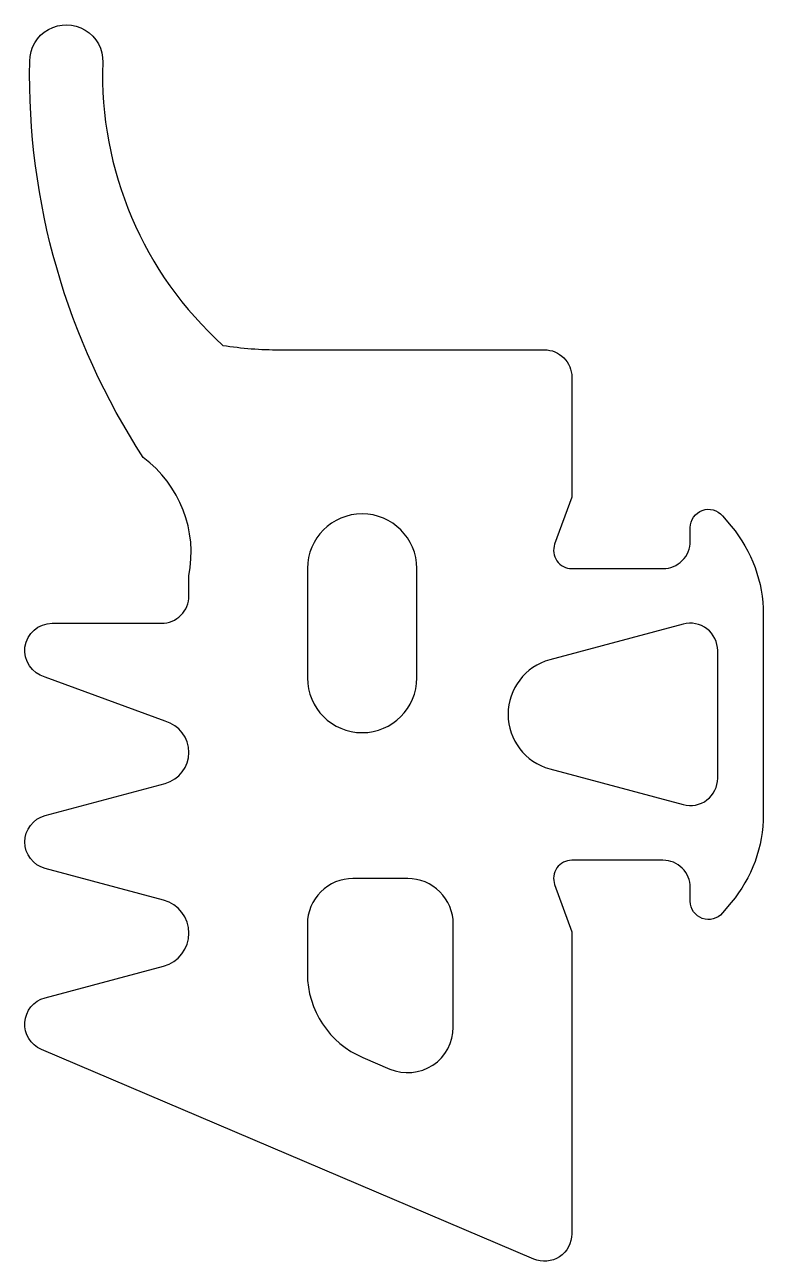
# Model space of a CAD drawing. Header units: millimetres. Extents: x -6 to 2.1, y -10 to 3.6.
import ezdxf

# ---------------------------------------------------------------- set-up
doc = ezdxf.new("R2010")
doc.units = ezdxf.units.MM

msp = doc.modelspace()

# ---------------------------------------------------------------- linework, layer by layer
for points in [[(-0.3, 0, -0.414214), (0, -0.3), (0, -1.615), (-0.188, -2.132, 0.520567), (0, -2.4), (1, -2.4, 0.414214), (1.3, -2.1), (1.3, -1.95, -0.700208), (1.653, -1.821), (1.749, -1.936, -0.176327), (2.1, -2.9), (2.1, -5.1, -0.176327), (1.749, -6.064), (1.653, -6.179, -0.700207), (1.3, -6.05), (1.3, -5.9, 0.414214), (1, -5.6), (0, -5.6, 0.520567), (-0.188, -5.868), (0, -6.385), (0, -9.7, -0.537715), (-0.418, -9.976), (-5.818, -7.676, -0.71283), (-5.778, -7.11), (-4.477, -6.762, 0.767327), (-4.477, -6.038), (-5.778, -5.69, -0.767327), (-5.778, -5.11), (-4.461, -4.757, 0.767327), (-4.461, -4.076), (-5.778, -3.59, -0.876976), (-5.7, -3), (-4.5, -3, 0.414214), (-4.2, -2.7), (-4.2, -2.48, 0.288751), (-4.7, -1.181, -0.150709), (-5.945, 3.166, -1.016945), (-5.145, 3.153, 0.221064), (-3.827, 0.049, 0.039181), (-3.203, 0), (-0.3, 0)], [(-1.7, -2.4, 1), (-2.9, -2.4), (-2.9, -3.6, 1), (-1.7, -3.6), (-1.7, -2.4)], [(-0.241, -3.402, 0.767327), (-0.241, -4.597), (1.222, -4.99, 0.493145), (1.6, -4.7), (1.6, -3.3, 0.493145), (1.222, -3.01), (-0.241, -3.402)], [(-1.3, -6.3, 0.414214), (-1.8, -5.8), (-2.4, -5.8, 0.414214), (-2.9, -6.3), (-2.9, -6.845, 0.300631), (-2.292, -7.765), (-1.996, -7.891, 0.537715), (-1.3, -7.431), (-1.3, -6.3)]]:
    msp.add_lwpolyline(points, format="xyb", close=True)

doc.saveas('drawing.dxf')
